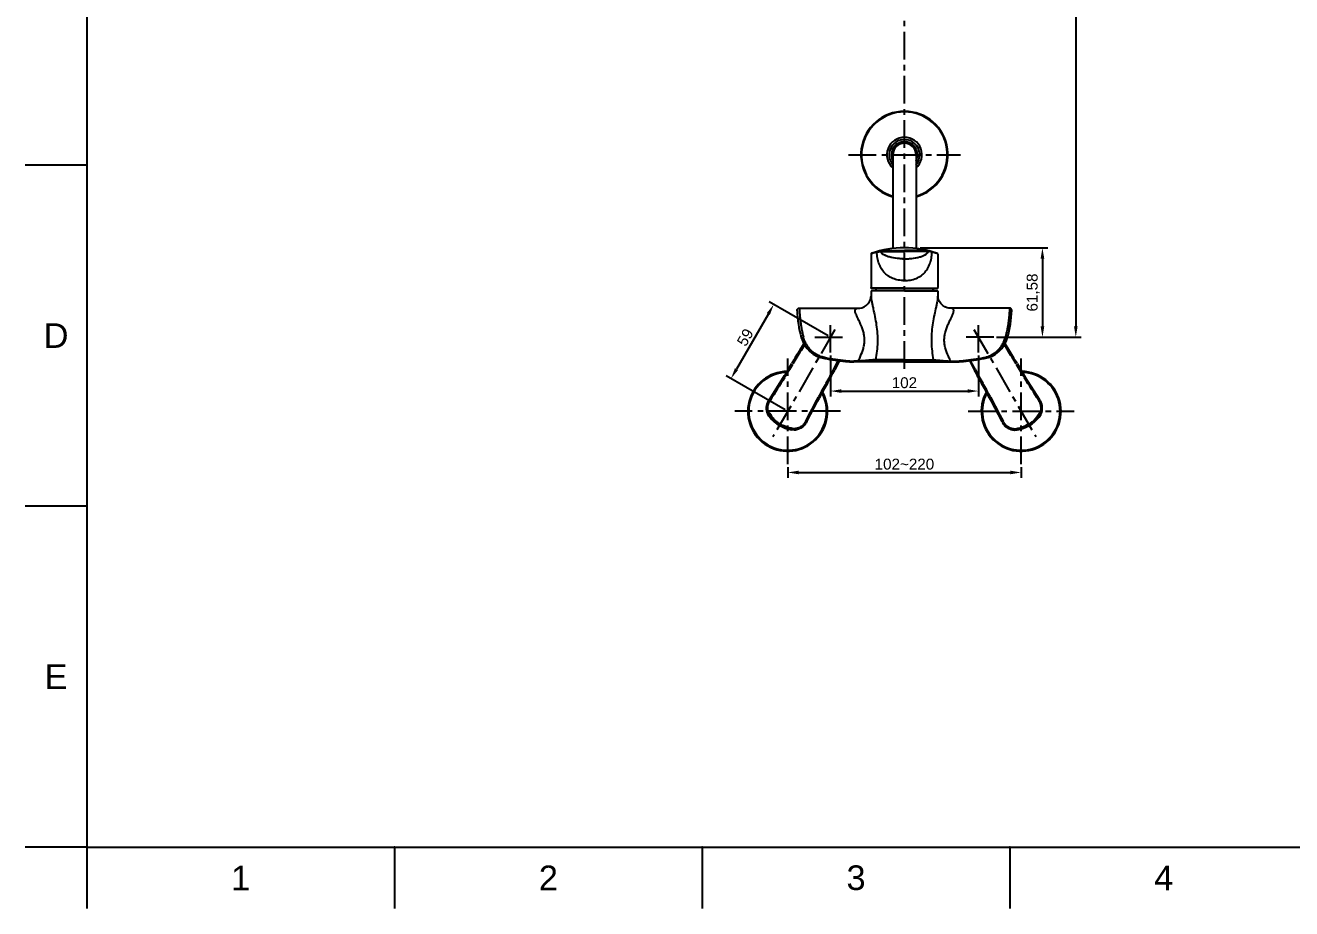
# Model space of a CAD drawing. Header units: millimetres. Extents: x 601 to 1195, y -13 to 407.
# Drawn here: x 601.1 to 892.1, y -13.3 to 189.7 of the extents above; entities that cross this region are included whole.
import ezdxf

# ---------------------------------------------------------------- set-up
doc = ezdxf.new("R2010")
doc.units = ezdxf.units.MM
doc.header["$LTSCALE"] = 0.1
doc.linetypes.add('CENTERX2', pattern=[101.6, 63.5, -12.7, 12.7, -12.7])
doc.layers.add('CENTER', color=1, linetype='CENTERX2')
doc.layers.add('DIM', color=3, linetype='Continuous')
doc.styles.get("Standard").update_dxf_attribs({"font": 'arial.ttf'})
doc.dimstyles.new('ISO-25', dxfattribs={"dimtxt": 2.5, "dimasz": 2.5, "dimexe": 1.25, "dimexo": 0.625, "dimtad": 1, "dimlfac": 3, "dimtxsty": 'Standard', "dimcen": 2.5, "dimadec": 0, "dimazin": 0, "dimtfac": 1, "dimtmove": 0, "dimatfit": 3, "dimfxl": 0, "dimarcsym": 0})

# ---------------------------------------------------------------- blocks, each defined once
blk = doc.blocks.new('*D12')
at = {"layer": 'Defpoints', "color": 0}
for p in [(786.1, 118.01), (763.25, 108.5), (776.27, 100.99)]:
    blk.add_point(p, dxfattribs=at)
at = {"layer": 'DIM', "color": 0, "lineweight": -2}
for p, q in [((785.56, 118.33), (772, 126.16)), ((771.83, 123.37), (764.5, 110.67)), ((775.73, 101.3), (762.17, 109.13))]:
    blk.add_line(p, q, dxfattribs=at)
at = {"layer": 'DIM', "color": 0}
for points in [[(771.47, 123.57), (772.19, 123.16), (773.08, 125.53)], [(764.14, 110.88), (764.86, 110.46), (763.25, 108.5)]]:
    blk.add_solid(points, dxfattribs=at)
at = {"layer": 'DIM', "color": 0, "insert": (766.52, 117.97), "char_height": 2.5, "attachment_point": 5, "rotation": 59.9993}
blk.add_mtext('59', dxfattribs=at)
blk = doc.blocks.new('*D13')
at = {"layer": 'Defpoints', "color": 0}
for p in [(786.1, 114.46), (820.1, 114.46), (820.1, 105.64)]:
    blk.add_point(p, dxfattribs=at)
at = {"layer": 'DIM', "color": 0, "lineweight": -2}
for p, q in [((786.1, 113.84), (786.1, 104.39)), ((820.1, 113.84), (820.1, 104.39)), ((788.6, 105.64), (817.6, 105.64))]:
    blk.add_line(p, q, dxfattribs=at)
at = {"layer": 'DIM', "color": 0}
for points in [[(788.6, 106.05), (788.6, 105.22), (786.1, 105.64)], [(817.6, 106.05), (817.6, 105.22), (820.1, 105.64)]]:
    blk.add_solid(points, dxfattribs=at)
at = {"layer": 'DIM', "color": 0, "insert": (803.1, 107.54), "char_height": 2.5, "attachment_point": 5}
blk.add_mtext('102', dxfattribs=at)
blk = doc.blocks.new('*D14')
at = {"layer": 'Defpoints', "color": 0}
for p in [(776.27, 88.82), (829.94, 88.82), (829.94, 86.94)]:
    blk.add_point(p, dxfattribs=at)
at = {"layer": 'DIM', "color": 0, "lineweight": -2}
for p, q in [((776.27, 88.19), (776.27, 85.69)), ((829.94, 88.19), (829.94, 85.69)), ((778.77, 86.94), (827.44, 86.94))]:
    blk.add_line(p, q, dxfattribs=at)
at = {"layer": 'DIM', "color": 0}
for points in [[(778.77, 87.35), (778.77, 86.52), (776.27, 86.94)], [(827.44, 87.35), (827.44, 86.52), (829.94, 86.94)]]:
    blk.add_solid(points, dxfattribs=at)
at = {"layer": 'DIM', "color": 0, "insert": (803.1, 88.84), "char_height": 2.5, "attachment_point": 5}
blk.add_mtext('102~220', dxfattribs=at)
blk = doc.blocks.new('*D11')
at = {"layer": 'Defpoints', "color": 0}
for p in [(806.1, 138.54), (823.66, 118.01), (834.82, 118.01)]:
    blk.add_point(p, dxfattribs=at)
at = {"layer": 'DIM', "color": 0, "lineweight": -2}
for p, q in [((806.73, 138.54), (836.07, 138.54)), ((834.82, 136.04), (834.82, 120.51)), ((824.28, 118.01), (836.07, 118.01))]:
    blk.add_line(p, q, dxfattribs=at)
at = {"layer": 'DIM', "color": 0}
for points in [[(834.4, 136.04), (835.24, 136.04), (834.82, 138.54)], [(834.4, 120.51), (835.24, 120.51), (834.82, 118.01)]]:
    blk.add_solid(points, dxfattribs=at)
at = {"layer": 'DIM', "color": 0, "insert": (832.69, 128.28), "char_height": 2.5, "attachment_point": 5, "rotation": 90}
blk.add_mtext('61,58', dxfattribs=at)
blk = doc.blocks.new('*D15')
at = {"layer": 'Defpoints', "color": 0}
for p in [(816.94, 303.23), (834.82, 118.01), (842.49, 118.01)]:
    blk.add_point(p, dxfattribs=at)
at = {"layer": 'DIM', "color": 0, "lineweight": -2}
for p, q in [((817.56, 303.23), (843.74, 303.23)), ((842.49, 300.73), (842.49, 120.51)), ((835.44, 118.01), (843.74, 118.01))]:
    blk.add_line(p, q, dxfattribs=at)
at = {"layer": 'DIM', "color": 0}
for points in [[(842.08, 300.73), (842.91, 300.73), (842.49, 303.23)], [(842.08, 120.51), (842.91, 120.51), (842.49, 118.01)]]:
    blk.add_solid(points, dxfattribs=at)
at = {"layer": 'DIM', "color": 0, "insert": (840.59, 210.62), "char_height": 2.5, "attachment_point": 5, "rotation": 90}
blk.add_mtext('1022', dxfattribs=at)

msp = doc.modelspace()

# ---------------------------------------------------------------- linework, layer by layer
for p, q in [((615.2102, 392.5863), (615.2102, 0.8691)), ((615.2102, 157.556), (601.0688, 157.556)), ((615.2102, 79.2126), (601.0688, 79.2126)), ((615.2102, 0.8691), (601.0688, 0.8691)), ((615.2102, 0.8691), (1180.8668, 0.8691)), ((615.2102, 0.8691), (615.2102, -13.2723)), ((685.9173, 0.8691), (685.9173, -13.2723)), ((756.6244, 0.8691), (756.6244, -13.2723)), ((827.3314, 0.8691), (827.3314, -13.2723))]:
    msp.add_line(p, q)
at = {"color": 7, "linetype": 'Continuous'}
for p, q in [((800.4367, 159.9175), (800.4367, 138.3826)), ((805.77, 159.9175), (805.77, 138.3826)), ((795.4368, 137.1301), (795.6892, 137.2128)), ((795.4368, 137.1301), (795.4368, 129.4181)), ((797.6266, 137.7141), (803.1035, 137.7141)), ((797.7493, 137.92), (803.1035, 137.92)), ((808.4576, 137.92), (803.1035, 137.92)), ((808.5803, 137.7141), (803.1035, 137.7141)), ((810.7701, 137.1301), (810.5177, 137.2128)), ((810.7701, 137.1301), (810.7701, 129.4181)), ((803.1035, 128.6841), (795.4368, 128.6841)), ((795.4368, 128.6841), (795.4368, 127.4575)), ((795.5223, 129.219), (795.4545, 129.3076)), ((795.6485, 129.1841), (795.5223, 129.219)), ((803.1035, 129.2508), (795.5832, 129.2508)), ((803.1035, 129.1841), (795.6486, 129.1841)), ((796.6216, 129.1841), (796.4388, 128.6896)), ((803.1035, 129.2508), (810.6238, 129.2508)), ((803.1035, 129.1841), (810.5584, 129.1841)), ((803.1035, 128.6841), (810.7701, 128.6841)), ((809.5853, 129.1841), (809.7681, 128.6896)), ((810.5584, 129.1841), (810.6846, 129.219)), ((810.6846, 129.219), (810.7524, 129.3076)), ((810.7701, 128.6841), (810.7701, 127.4575)), ((778.4503, 124.1682), (778.4501, 124.1757)), ((778.9501, 124.6841), (792.6321, 124.6841)), ((827.2569, 124.6841), (813.5748, 124.6841)), ((827.7566, 124.1682), (827.7568, 124.1757)), ((779.1324, 115.114), (779.9893, 116.4685)), ((827.0746, 115.114), (826.2176, 116.4685)), ((780.1245, 116.2383), (779.3396, 114.9943)), ((826.0824, 116.2383), (826.8673, 114.9943)), ((783.1199, 112.8497), (783.1033, 112.8211)), ((786.8674, 110.6485), (787.818, 112.4556)), ((788.1742, 112.6247), (787.0746, 110.5286)), ((787.947, 112.6535), (787.9153, 112.6052)), ((792.4788, 112.5216), (791.4416, 112.5216)), ((803.1035, 112.3508), (791.4416, 112.3508)), ((803.1035, 112.8508), (796.4786, 112.8508)), ((803.1035, 112.8508), (809.7283, 112.8508)), ((803.1035, 112.3508), (814.7654, 112.3508)), ((813.7282, 112.5216), (814.7654, 112.5216)), ((818.0328, 112.6247), (819.1323, 110.5286)), ((818.2599, 112.6535), (818.2917, 112.6052)), ((819.3396, 110.6485), (818.3889, 112.4556)), ((823.0871, 112.8497), (823.1036, 112.8211)), ((772.0747, 103.7064), (775.3253, 108.8442)), ((834.1322, 103.7064), (830.8816, 108.8442)), ((771.6794, 103.0097), (771.6798, 103.0107)), ((771.6798, 103.0107), (771.8605, 103.3611)), ((772.0384, 103.1403), (772.25, 103.4847)), ((780.6787, 98.6267), (783.1277, 103.295)), ((783.1277, 103.295), (783.5493, 104.0986)), ((823.0792, 103.295), (822.6576, 104.0986)), ((825.5282, 98.6267), (823.0792, 103.295)), ((834.1685, 103.1403), (833.9569, 103.4847)), ((834.5271, 103.0107), (834.3464, 103.3611)), ((834.5275, 103.0097), (834.5271, 103.0107)), ((771.6214, 100.5308), (771.6208, 100.5341)), ((771.6215, 100.5306), (771.6214, 100.5308)), ((771.7207, 100.2911), (771.7205, 100.2915)), ((772.1406, 99.6271), (772.1411, 99.6264)), ((834.0663, 99.6271), (834.0658, 99.6264)), ((834.4862, 100.2911), (834.4864, 100.2915)), ((834.5855, 100.5308), (834.5861, 100.5341)), ((834.5855, 100.5306), (834.5855, 100.5308)), ((775.2125, 97.3227), (774.3941, 97.7386)), ((774.3951, 97.738), (774.567, 98.0358)), ((775.3724, 97.2632), (775.2125, 97.3227)), ((777.1574, 96.7302), (777.1583, 96.7301)), ((777.9437, 96.6985), (777.9434, 96.6984)), ((778.2033, 96.7328), (778.2031, 96.7327)), ((778.2057, 96.7338), (778.2033, 96.7328)), ((780.252, 98.3981), (780.4444, 98.7536)), ((780.3188, 98.0225), (780.318, 98.0215)), ((780.5321, 98.3545), (780.3188, 98.0225)), ((825.6748, 98.3545), (825.8882, 98.0225)), ((825.955, 98.3981), (825.7625, 98.7536)), ((825.8882, 98.0225), (825.8889, 98.0215)), ((828.0012, 96.7338), (828.0037, 96.7328)), ((828.0037, 96.7328), (828.0038, 96.7327)), ((828.2632, 96.6985), (828.2636, 96.6984)), ((829.0495, 96.7302), (829.0486, 96.7301)), ((830.8345, 97.2632), (830.9944, 97.3227)), ((830.9944, 97.3227), (831.8129, 97.7386)), ((831.8118, 97.738), (831.6399, 98.0358))]:
    msp.add_line(p, q, dxfattribs=at)
for points in [[(792.6321, 124.6841), (792.8883, 124.7004), (793.317, 124.7907), (793.8162, 124.9921), (794.307, 125.308), (794.737, 125.7204), (795.07, 126.1918), (795.2917, 126.6757), (795.4035, 127.1016), (795.4357, 127.4), (795.4368, 127.4597)], [(813.5748, 124.6841), (813.3186, 124.7004), (812.8899, 124.7907), (812.3907, 124.9921), (811.8999, 125.308), (811.4699, 125.7204), (811.1369, 126.1918), (810.9152, 126.6757), (810.8034, 127.1016), (810.7712, 127.4), (810.7701, 127.4597)], [(778.4533, 124.071), (778.4508, 124.1482), (778.4504, 124.1673)], [(827.7537, 124.071), (827.7561, 124.1482), (827.7566, 124.1673)], [(771.4517, 101.2247), (771.419, 101.8012), (771.478, 102.3514), (771.6136, 102.8426), (771.6794, 103.0097)], [(771.8604, 103.3609), (771.9309, 103.476), (772.0229, 103.6241), (772.0747, 103.7064)], [(834.3465, 103.3609), (834.276, 103.476), (834.184, 103.6241), (834.1322, 103.7064)], [(834.7553, 101.2247), (834.788, 101.8012), (834.7289, 102.3514), (834.5934, 102.8426), (834.5275, 103.0097)], [(771.6214, 100.5308), (771.5546, 100.7332), (771.4898, 100.9942), (771.4516, 101.2247)], [(771.7205, 100.2915), (771.6815, 100.3792), (771.6215, 100.5306)], [(772.1406, 99.6271), (771.9652, 99.8587), (771.767, 100.1954), (771.7207, 100.2911)], [(834.0663, 99.6271), (834.2417, 99.8587), (834.4399, 100.1954), (834.4862, 100.2911)], [(834.4864, 100.2915), (834.5254, 100.3792), (834.5855, 100.5306)], [(834.5855, 100.5308), (834.6524, 100.7332), (834.7172, 100.9942), (834.7553, 101.2247)], [(777.9434, 96.6984), (777.8369, 96.6907), (777.4464, 96.694), (777.1583, 96.7301)], [(778.2031, 96.7327), (778.0404, 96.7087), (777.9437, 96.6985)], [(778.8862, 96.9322), (778.6759, 96.8528), (778.4104, 96.7759), (778.2033, 96.7327)], [(780.318, 98.0215), (780.2068, 97.8816), (779.8401, 97.5107), (779.3759, 97.1764), (778.8862, 96.9321)], [(780.6787, 98.6267), (780.5965, 98.473), (780.532, 98.3543)], [(825.5282, 98.6267), (825.6104, 98.473), (825.6749, 98.3543)], [(825.8889, 98.0215), (826.0001, 97.8816), (826.3668, 97.5107), (826.831, 97.1764), (827.3207, 96.9321)], [(827.3207, 96.9322), (827.531, 96.8528), (827.7965, 96.7759), (828.0037, 96.7327)], [(828.0038, 96.7327), (828.1666, 96.7087), (828.2632, 96.6985)], [(828.2636, 96.6984), (828.37, 96.6907), (828.7605, 96.694), (829.0486, 96.7301)]]:
    msp.add_lwpolyline(points, dxfattribs=at)
for centre, radius, start, end in [((803.1033, 159.9175), 10, 285.503234, 254.496766), ((803.1033, 159.9175), 9.8483, 285.747866, 254.252135), ((803.1033, 159.9175), 4.0333, 311.490116, 228.509883), ((803.1033, 159.9175), 3.5184, 319.345778, 220.654224), ((803.1033, 159.9175), 3, 333.211987, 206.78802), ((803.1033, 159.9175), 2.6667, 0, 180), ((795.6035, 137.1301), 0.1667, 108.836008, 180), ((803.1033, 115.1443), 23.3965, 71.163992, 108.835982), ((803.0779, 114.2319), 24.1395, 105.18463, 107.823407), ((802.4702, 117.1196), 21.1941, 105.222346, 105.643789), ((803.7368, 117.1196), 21.1941, 74.356211, 74.777654), ((803.129, 114.2319), 24.1395, 72.176593, 74.81537), ((810.6035, 137.1301), 0.1667, 0, 71.163992), ((803.1036, 152.0782), 16.0601, 268.393327, 268.600455), ((803.1037, 152.0772), 16.0591, 268.600162, 269.992079), ((803.104, 152.0911), 16.073, 268.642188, 268.943758), ((803.1038, 152.0782), 16.0601, 268.943592, 269.752655), ((803.1035, 152.0263), 16.0082, 269.752985, 270.007104), ((803.1034, 152.0263), 16.0082, 269.992896, 270.247015), ((803.1032, 152.0772), 16.0591, 270.007921, 271.399838), ((803.1032, 152.0782), 16.0601, 270.247345, 271.056408), ((803.103, 152.0911), 16.073, 271.056242, 271.357812), ((803.1033, 152.0782), 16.0601, 271.399545, 271.606673), ((805.1035, 125.0175), 26.6667, 181.82504, 195.45657), ((801.1035, 125.0175), 26.6667, 344.54343, 358.17496), ((785.8268, 119.6873), 6.6667, 195.456564, 261.152903), ((820.3801, 119.6873), 6.6667, 278.847097, 344.543436), ((863.356, 61.8277), 99.6647, 147.679421, 149.787969), ((868.3404, 58.8771), 105.215, 147.767596, 149.764702), ((737.8665, 58.8771), 105.215, 30.235298, 32.232404), ((742.851, 61.8277), 99.6647, 30.212031, 32.320579), ((688.6685, 163.608), 102.5108, 327.708695, 329.758693), ((685.7657, 165.2412), 106.0831, 327.801068, 329.780718), ((803.1035, 230.6841), 119, 261.152903, 263.456359), ((803.1655, 222.7708), 110.9686, 260.51465, 262.977826), ((693.7672, 159.667), 105.2158, 330.2353, 332.232612), ((805.9872, 100.7657), 21.6049, 146.8566, 147.24323), ((800.3893, 104.3954), 14.9332, 146.648823, 146.774309), ((791.4416, 129.0175), 16.6667, 263.456359, 270), ((791.4418, 127.5915), 15.0699, 262.97693, 269.999119), ((814.7651, 127.5915), 15.0699, 270.000881, 277.02307), ((814.7654, 129.0175), 16.6667, 270, 276.543641), ((803.0414, 222.7708), 110.9686, 277.022174, 279.48535), ((803.1035, 230.6841), 119, 276.543641, 278.847097), ((805.8177, 104.3954), 14.9332, 33.225691, 33.351177), ((800.2197, 100.7657), 21.6049, 32.75677, 33.1434), ((912.4397, 159.667), 105.2158, 207.767388, 209.7647), ((920.4412, 165.2412), 106.0831, 210.219282, 212.198932), ((917.5384, 163.608), 102.5108, 210.241307, 212.291305), ((776.2701, 100.9856), 9.1667, 90.855142, 29.144897), ((776.2701, 100.9856), 8.9464, 91.747467, 28.252598), ((2277.9262, -838.2497), 1775.9291, 147.776623, 147.9758276), ((698.8155, 156.8252), 99.6647, 330.212032, 332.320578), ((907.3915, 156.8252), 99.6647, 207.679422, 209.787968), ((829.9368, 100.9856), 9.1667, 150.855103, 89.144858), ((829.9368, 100.9856), 8.9464, 151.747402, 88.252533), ((-671.7192, -838.2497), 1775.9291, 32.0241724, 32.223377), ((877.1711, 54.7333), 106.0853, 150.219278, 152.194075), ((874.3035, 56.4316), 102.5108, 150.241307, 152.291305), ((731.9035, 56.4316), 102.5108, 27.708695, 29.758693), ((729.0358, 54.7333), 106.0853, 27.805925, 29.780722), ((-742.2624, 907.5897), 1724.196, 332.0235164, 332.2289941), ((2348.4693, 907.5897), 1724.196, 207.7710059, 207.9764836), ((774.4753, 101.5651), 3.035, 199.858708, 204.812752), ((774.7422, 101.7447), 3.0613, 188.759511, 194.24098), ((778.6451, 105.0993), 8.5, 220.079287, 259.920266), ((827.5618, 105.0993), 8.5, 280.079734, 319.920713), ((831.4647, 101.7447), 3.0613, 345.75902, 351.240489), ((831.7316, 101.5651), 3.035, 335.187248, 340.141292), ((777.6693, 99.7216), 3.0355, 275.187511, 280.178357), ((828.5376, 99.7216), 3.0355, 259.821643, 264.812489)]:
    msp.add_arc(centre, radius, start, end, dxfattribs=at)
at = {"color": 7, "linetype": 'Continuous', "extrusion": (0, 0, -1)}
msp.add_ellipse((803.1035, 137.8852), major_axis=(-5.5, 0), ratio=0.33947594, start_param=4.71238806, end_param=6.19143831, dxfattribs=at)
at = {"color": 7, "linetype": 'Continuous'}
msp.add_ellipse((803.1035, 137.8852), major_axis=(5.5, 0), ratio=0.33947594, start_param=4.71238806, end_param=6.19143831, dxfattribs=at)
for points, knots in [([(803.4602, 131.0264), (802.9954, 131.005), (802.0705, 131.0448), (800.7418, 131.3508), (799.5437, 131.9071), (798.5439, 132.7117), (797.7762, 133.7227), (797.2256, 134.887), (796.8739, 136.17), (796.7727, 137.0693), (796.755, 137.5286)], [0, 0, 0, 0, 0.13238616, 0.26172797, 0.38562837, 0.50494718, 0.62310786, 0.74369276, 0.86921754, 1, 1, 1, 1]), ([(796.9053, 137.5701), (797.0148, 137.5999), (797.1669, 137.64), (797.3536, 137.6864), (797.4549, 137.7104), (797.5314, 137.7268), (797.5806, 137.7355), (797.6161, 137.7352), (797.6249, 137.7202), (797.6266, 137.7141)], [0, 0, 0, 0, 0.45387611, 0.62902588, 0.76839891, 0.87147653, 0.93861948, 0.97465252, 1, 1, 1, 1]), ([(803.0345, 136.0182), (802.3377, 136.0212), (800.9244, 136.1197), (799.1131, 136.5306), (797.9851, 137.1037), (797.6776, 137.5277), (797.6268, 137.7142)], [0, 0, 0, 0, 0.25922037, 0.52699712, 0.79477387, 1, 1, 1, 1]), ([(802.7231, 136.0226), (802.1315, 136.0366), (800.8363, 136.1397), (799.1131, 136.5306), (797.9858, 137.1033), (797.6782, 137.5269), (797.6271, 137.713)], [0, 0, 0, 0, 0.229545, 0.50821285, 0.7868807, 1, 1, 1, 1]), ([(802.7467, 131.0264), (803.2115, 131.005), (804.1364, 131.0448), (805.4651, 131.3508), (806.6632, 131.9071), (807.663, 132.7117), (808.4307, 133.7227), (808.9813, 134.887), (809.333, 136.17), (809.4342, 137.0693), (809.4519, 137.5286)], [0, 0, 0, 0, 0.13238616, 0.26172797, 0.38562837, 0.50494718, 0.62310786, 0.74369276, 0.86921754, 1, 1, 1, 1]), ([(803.1725, 136.0182), (803.8693, 136.0212), (805.2825, 136.1197), (807.0938, 136.5306), (808.2218, 137.1037), (808.5293, 137.5277), (808.5802, 137.7142)], [0, 0, 0, 0, 0.25922037, 0.52699712, 0.79477387, 1, 1, 1, 1]), ([(803.4838, 136.0226), (804.0754, 136.0366), (805.3706, 136.1397), (807.0938, 136.5306), (808.2212, 137.1033), (808.5288, 137.5269), (808.5798, 137.713)], [0, 0, 0, 0, 0.229545, 0.50821285, 0.7868807, 1, 1, 1, 1]), ([(809.3016, 137.5701), (809.1921, 137.5999), (809.04, 137.64), (808.8534, 137.6864), (808.7521, 137.7104), (808.6755, 137.7268), (808.6264, 137.7355), (808.5908, 137.7352), (808.582, 137.7202), (808.5803, 137.7141)], [0, 0, 0, 0, 0.45387611, 0.62902588, 0.76839891, 0.87147653, 0.93861948, 0.97465252, 1, 1, 1, 1]), ([(795.4484, 129.3366), (795.4464, 129.3424), (795.4389, 129.3691), (795.4368, 129.397), (795.4368, 129.4184)], [0, 0, 0, 0, 0.22476936, 1, 1, 1, 1]), ([(795.5124, 129.2638), (795.4904, 129.2734), (795.464, 129.2979), (795.4512, 129.3282), (795.4484, 129.3366)], [0, 0, 0, 0, 0.73117206, 1, 1, 1, 1]), ([(795.5832, 129.2508), (795.5765, 129.2508), (795.5525, 129.2517), (795.5283, 129.2567), (795.5124, 129.2638)], [0, 0, 0, 0, 0.27521718, 1, 1, 1, 1]), ([(795.5832, 129.2508), (795.5832, 129.2338), (795.5968, 129.1987), (795.6318, 129.1841), (795.6486, 129.1841)], [0, 0, 0, 0, 0.50340832, 1, 1, 1, 1]), ([(810.6238, 129.2508), (810.6238, 129.2338), (810.6101, 129.1987), (810.5751, 129.1841), (810.5584, 129.1841)], [0, 0, 0, 0, 0.50340832, 1, 1, 1, 1]), ([(810.6238, 129.2508), (810.6304, 129.2508), (810.6544, 129.2517), (810.6786, 129.2567), (810.6946, 129.2638)], [0, 0, 0, 0, 0.27521718, 1, 1, 1, 1]), ([(810.6946, 129.2638), (810.7166, 129.2734), (810.7429, 129.2979), (810.7557, 129.3282), (810.7586, 129.3366)], [0, 0, 0, 0, 0.73117206, 1, 1, 1, 1]), ([(810.7586, 129.3366), (810.7606, 129.3424), (810.768, 129.3691), (810.7701, 129.397), (810.7701, 129.4184)], [0, 0, 0, 0, 0.22476936, 1, 1, 1, 1]), ([(795.4368, 127.46), (795.437, 127.2589), (795.4768, 126.8209), (795.5927, 126.1274), (795.7518, 125.3556), (795.9972, 124.2198), (796.3341, 122.7121), (796.6686, 120.8147), (796.8855, 118.8354), (796.9266, 116.8194), (796.7911, 114.816), (796.5893, 113.4999), (796.4786, 112.8508)], [0, 0, 0, 0, 0.04089016, 0.08910039, 0.14291406, 0.2010281, 0.32528771, 0.45688683, 0.59243138, 0.72956937, 0.86617175, 1, 1, 1, 1]), ([(810.7701, 127.46), (810.77, 127.2589), (810.7301, 126.8209), (810.6142, 126.1274), (810.4551, 125.3556), (810.2097, 124.2198), (809.8728, 122.7121), (809.5383, 120.8147), (809.3214, 118.8354), (809.2803, 116.8194), (809.4158, 114.816), (809.6176, 113.4999), (809.7283, 112.8508)], [0, 0, 0, 0, 0.04089016, 0.08910039, 0.14291406, 0.2010281, 0.32528771, 0.45688683, 0.59243138, 0.72956937, 0.86617175, 1, 1, 1, 1]), ([(778.4501, 124.1757), (778.448, 124.305), (778.553, 124.5758), (778.8217, 124.6839), (778.9501, 124.6841)], [0, 0, 0, 0, 0.50188513, 1, 1, 1, 1]), ([(778.9501, 124.6841), (778.9516, 124.5452), (778.9646, 124.2675), (778.9925, 123.7125), (779.0425, 123.0195), (779.1228, 122.1897), (779.2261, 121.3624), (779.358, 120.5391), (779.5577, 119.4457), (779.7435, 118.6325), (779.8832, 118.0946)], [0, 0, 0, 0, 0.06250121, 0.12500317, 0.25000538, 0.37500728, 0.50000888, 0.62501165, 0.75001519, 1, 1, 1, 1]), ([(792.8184, 113.2212), (793.0799, 113.7877), (793.4655, 114.6675), (793.8112, 115.9231), (793.9503, 116.9371), (793.9349, 117.9682), (793.7154, 119.2878), (793.2714, 120.5068), (792.7543, 121.6164), (792.3896, 122.3544), (792.0768, 123.0132), (791.8769, 123.5146), (791.7875, 123.8693), (791.7627, 124.09), (791.7843, 124.2824), (791.8617, 124.4423), (791.9943, 124.5608), (792.1729, 124.6366), (792.39, 124.6768), (792.5475, 124.6841), (792.6313, 124.6841)], [0, 0, 0, 0, 0.14805617, 0.22718333, 0.30831576, 0.39007928, 0.47091445, 0.62472094, 0.6958665, 0.76155166, 0.82000329, 0.86898012, 0.88928155, 0.90665327, 0.92142745, 0.93463254, 0.94784276, 0.96267749, 0.98010963, 1, 1, 1, 1]), ([(813.3886, 113.2212), (813.127, 113.7877), (812.7415, 114.6675), (812.3957, 115.9231), (812.2566, 116.9371), (812.2721, 117.9682), (812.4916, 119.2878), (812.9355, 120.5068), (813.4526, 121.6164), (813.8174, 122.3544), (814.1301, 123.0132), (814.33, 123.5146), (814.4195, 123.8693), (814.4442, 124.09), (814.4226, 124.2824), (814.3452, 124.4423), (814.2126, 124.5608), (814.0341, 124.6366), (813.817, 124.6768), (813.6595, 124.6841), (813.5757, 124.6841)], [0, 0, 0, 0, 0.14805617, 0.22718333, 0.30831576, 0.39007928, 0.47091445, 0.62472094, 0.6958665, 0.76155166, 0.82000329, 0.86898012, 0.88928155, 0.90665327, 0.92142745, 0.93463254, 0.94784276, 0.96267749, 0.98010963, 1, 1, 1, 1]), ([(827.2569, 124.6841), (827.2553, 124.5452), (827.2423, 124.2675), (827.2144, 123.7125), (827.1645, 123.0195), (827.0841, 122.1897), (826.9808, 121.3624), (826.8489, 120.5391), (826.6492, 119.4457), (826.4634, 118.6325), (826.3238, 118.0946)], [0, 0, 0, 0, 0.06250121, 0.12500317, 0.25000538, 0.37500728, 0.50000888, 0.62501165, 0.75001519, 1, 1, 1, 1]), ([(827.7568, 124.1757), (827.7589, 124.305), (827.6539, 124.5758), (827.3852, 124.6839), (827.2568, 124.6841)], [0, 0, 0, 0, 0.50188513, 1, 1, 1, 1]), ([(784.8784, 113.3194), (784.5768, 113.3724), (783.9826, 113.5151), (783.1428, 113.8718), (782.3729, 114.3486), (781.6779, 114.929), (781.0683, 115.6072), (780.6463, 116.2454), (780.3554, 116.7873), (780.0971, 117.3496), (779.9602, 117.7951), (779.8832, 118.0946)], [0, 0, 0, 0, 0.12573449, 0.24988136, 0.37304421, 0.49631089, 0.62052078, 0.74614182, 0.80946479, 0.87301287, 1, 1, 1, 1]), ([(821.3285, 113.3194), (821.6301, 113.3724), (822.2244, 113.5151), (823.0642, 113.8718), (823.834, 114.3486), (824.529, 114.929), (825.1386, 115.6072), (825.5606, 116.2454), (825.8516, 116.7873), (826.1098, 117.3496), (826.2467, 117.7951), (826.3238, 118.0946)], [0, 0, 0, 0, 0.12573449, 0.24988136, 0.37304421, 0.49631089, 0.62052078, 0.74614182, 0.80946479, 0.87301287, 1, 1, 1, 1]), ([(792.4788, 112.5216), (792.5076, 112.5775), (792.6248, 112.8088), (792.7361, 113.043), (792.8184, 113.2212)], [0, 0, 0, 0, 0.24282206, 1, 1, 1, 1]), ([(796.4786, 112.8508), (796.3638, 112.8344), (796.1142, 112.8082), (795.7141, 112.769), (795.2655, 112.7229), (794.7742, 112.6772), (794.2454, 112.6311), (793.6826, 112.5863), (793.09, 112.5479), (792.685, 112.5314), (792.4788, 112.5215)], [0, 0, 0, 0, 0.08669721, 0.18751781, 0.30042518, 0.4237361, 0.55624308, 0.69712686, 0.84569245, 1, 1, 1, 1]), ([(809.7283, 112.8508), (809.8431, 112.8344), (810.0928, 112.8082), (810.4928, 112.769), (810.9415, 112.7229), (811.4327, 112.6772), (811.9615, 112.6311), (812.5244, 112.5863), (813.117, 112.5479), (813.5219, 112.5314), (813.7282, 112.5215)], [0, 0, 0, 0, 0.08669721, 0.18751781, 0.30042518, 0.4237361, 0.55624308, 0.69712686, 0.84569245, 1, 1, 1, 1]), ([(813.7282, 112.5216), (813.6993, 112.5775), (813.5821, 112.8088), (813.4708, 113.043), (813.3886, 113.2212)], [0, 0, 0, 0, 0.24282206, 1, 1, 1, 1]), ([(771.456, 101.2282), (771.4185, 101.5278), (771.4085, 102.1377), (771.5604, 102.7323), (771.6796, 103.0096)], [0, 0, 0, 0, 0.50018054, 1, 1, 1, 1]), ([(771.7166, 101.2785), (771.6907, 101.4374), (771.6678, 101.7604), (771.7045, 102.2433), (771.822, 102.712), (771.9593, 103.0025), (772.0384, 103.1403)], [0, 0, 0, 0, 0.25110097, 0.50220469, 0.75242807, 1, 1, 1, 1]), ([(783.3355, 104.2196), (783.3633, 104.2001), (783.4036, 104.1735), (783.456, 104.1443), (783.4877, 104.1281), (783.513, 104.1158), (783.5304, 104.1079), (783.54, 104.103), (783.5453, 104.101), (783.5471, 104.0992), (783.5495, 104.099), (783.5493, 104.0986)], [0, 0, 0, 0, 0.41456237, 0.5869817, 0.73221971, 0.84783442, 0.93191868, 0.96159979, 0.98288561, 0.99570828, 1, 1, 1, 1]), ([(822.8715, 104.2196), (822.8436, 104.2001), (822.8034, 104.1735), (822.7509, 104.1443), (822.7192, 104.1281), (822.6939, 104.1158), (822.6766, 104.1079), (822.6669, 104.103), (822.6616, 104.101), (822.6598, 104.0992), (822.6575, 104.099), (822.6576, 104.0986)], [0, 0, 0, 0, 0.41456237, 0.5869817, 0.73221971, 0.84783442, 0.93191868, 0.96159979, 0.98288561, 0.99570828, 1, 1, 1, 1]), ([(834.4903, 101.2785), (834.5163, 101.4374), (834.5392, 101.7604), (834.5024, 102.2433), (834.385, 102.712), (834.2476, 103.0025), (834.1685, 103.1403)], [0, 0, 0, 0, 0.25110097, 0.50220469, 0.75242807, 1, 1, 1, 1]), ([(834.7509, 101.2282), (834.7884, 101.5278), (834.7985, 102.1377), (834.6465, 102.7323), (834.5274, 103.0096)], [0, 0, 0, 0, 0.50018054, 1, 1, 1, 1]), ([(773.3162, 98.9145), (773.0444, 99.238), (772.5431, 99.941), (772.0484, 100.6474), (771.775, 100.9916)], [0, 0, 0, 0, 0.4901295, 1, 1, 1, 1]), ([(772.3351, 99.8949), (772.286, 99.953), (772.0999, 100.193), (771.9569, 100.4655), (771.8752, 100.6776)], [0, 0, 0, 0, 0.25086588, 1, 1, 1, 1]), ([(773.3151, 98.9156), (773.2264, 98.9905), (772.8796, 99.2961), (772.5593, 99.6314), (772.3353, 99.8951)], [0, 0, 0, 0, 0.25124122, 1, 1, 1, 1]), ([(832.8907, 98.9145), (833.1626, 99.238), (833.6638, 99.941), (834.1586, 100.6474), (834.432, 100.9916)], [0, 0, 0, 0, 0.4901295, 1, 1, 1, 1]), ([(832.8918, 98.9156), (832.9805, 98.9905), (833.3273, 99.2961), (833.6476, 99.6314), (833.8716, 99.8951)], [0, 0, 0, 0, 0.25124122, 1, 1, 1, 1]), ([(833.8718, 99.8949), (833.921, 99.953), (834.1071, 100.193), (834.25, 100.4655), (834.3317, 100.6776)], [0, 0, 0, 0, 0.25086588, 1, 1, 1, 1]), ([(774.5671, 98.0358), (774.5117, 98.06), (774.4076, 98.1227), (774.2053, 98.2547), (774.0535, 98.3542), (773.956, 98.4257)], [0, 0, 0, 0, 0.25000615, 0.50025321, 1, 1, 1, 1]), ([(777.2931, 97.0328), (776.9527, 97.0949), (776.5022, 97.2046), (776.0642, 97.3521), (775.9549, 97.3915)], [0, 0, 0, 0, 0.74875875, 1, 1, 1, 1]), ([(778.2009, 97.0256), (778.1254, 97.0137), (777.824, 96.9782), (777.5165, 96.9922), (777.293, 97.0325)], [0, 0, 0, 0, 0.25177615, 1, 1, 1, 1]), ([(780.252, 98.3981), (780.0973, 98.1205), (779.6647, 97.6257), (779.0989, 97.307), (778.8003, 97.1883)], [0, 0, 0, 0, 0.49730245, 1, 1, 1, 1]), ([(778.887, 96.9377), (778.8872, 96.9364), (778.8873, 96.9346), (778.8868, 96.9324), (778.8862, 96.9322)], [0, 0, 0, 0, 0.6746242, 1, 1, 1, 1]), ([(780.3179, 98.0216), (780.1373, 97.7799), (779.6984, 97.3511), (779.1652, 97.055), (778.887, 96.9377)], [0, 0, 0, 0, 0.49982171, 1, 1, 1, 1]), ([(825.8891, 98.0216), (826.0696, 97.7799), (826.5086, 97.3511), (827.0417, 97.055), (827.3199, 96.9377)], [0, 0, 0, 0, 0.49982171, 1, 1, 1, 1]), ([(825.955, 98.3981), (826.1097, 98.1205), (826.5423, 97.6257), (827.1081, 97.307), (827.4066, 97.1883)], [0, 0, 0, 0, 0.49730245, 1, 1, 1, 1]), ([(827.3199, 96.9377), (827.3198, 96.9364), (827.3196, 96.9346), (827.3202, 96.9324), (827.3207, 96.9322)], [0, 0, 0, 0, 0.6746242, 1, 1, 1, 1]), ([(828.0061, 97.0256), (828.0815, 97.0137), (828.3829, 96.9782), (828.6905, 96.9922), (828.9139, 97.0325)], [0, 0, 0, 0, 0.25177615, 1, 1, 1, 1]), ([(828.9138, 97.0328), (829.2542, 97.0949), (829.7048, 97.2046), (830.1428, 97.3521), (830.252, 97.3915)], [0, 0, 0, 0, 0.74875875, 1, 1, 1, 1]), ([(831.6399, 98.0358), (831.6953, 98.06), (831.7994, 98.1227), (832.0016, 98.2547), (832.1535, 98.3542), (832.2509, 98.4257)], [0, 0, 0, 0, 0.25000615, 0.50025321, 1, 1, 1, 1])]:
    msp.add_open_spline(points, degree=3, knots=knots, dxfattribs=at)
for points in [[(778.4564, 123.9956), (778.4564, 123.9889), (778.4564, 123.9823), (778.457, 123.9757)], [(827.7505, 123.9956), (827.7505, 123.9889), (827.7505, 123.9823), (827.7499, 123.9757)], [(771.6208, 100.5341), (771.5402, 100.7578), (771.486, 100.9923), (771.456, 101.2282)], [(771.8752, 100.6776), (771.8359, 100.78), (771.8021, 100.8847), (771.7751, 100.991)], [(834.3317, 100.6776), (834.371, 100.78), (834.4048, 100.8847), (834.4318, 100.991)], [(834.5861, 100.5341), (834.6668, 100.7578), (834.7209, 100.9923), (834.7509, 101.2282)], [(773.956, 98.4257), (773.7351, 98.5781), (773.5222, 98.7425), (773.3162, 98.9145)], [(774.567, 98.0358), (774.7706, 97.9057), (774.9902, 97.8015), (775.2102, 97.7016)], [(775.9535, 97.3919), (775.7015, 97.4843), (775.4526, 97.5864), (775.2102, 97.7016)], [(778.5223, 97.0955), (778.4167, 97.0658), (778.3092, 97.0427), (778.2009, 97.0255)], [(778.887, 96.9377), (778.6684, 96.846), (778.439, 96.7758), (778.2057, 96.7338)], [(778.8003, 97.1883), (778.7096, 97.1526), (778.6171, 97.1208), (778.5229, 97.0957)], [(827.3199, 96.9377), (827.5385, 96.846), (827.7679, 96.7758), (828.0012, 96.7338)], [(827.4066, 97.1883), (827.4973, 97.1526), (827.5898, 97.1208), (827.6841, 97.0957)], [(827.6847, 97.0955), (827.7902, 97.0658), (827.8978, 97.0427), (828.0061, 97.0255)], [(830.2535, 97.3919), (830.5055, 97.4843), (830.7543, 97.5864), (830.9967, 97.7016)], [(831.6399, 98.0358), (831.4363, 97.9057), (831.2167, 97.8015), (830.9967, 97.7016)], [(832.2509, 98.4257), (832.4718, 98.5781), (832.6847, 98.7425), (832.8907, 98.9145)]]:
    msp.add_open_spline(points, degree=3, dxfattribs=at)
for p in [(685.9173, 0.8691), (756.6244, 0.8691), (827.3314, 0.8691)]:
    msp.add_point(p)
at = {"layer": 'CENTER'}
for p, q in [((803.1033, 110.7164), (803.1033, 317.0605)), ((790.2551, 159.9175), (815.9516, 159.9175)), ((787.1311, 119.7971), (772.8949, 95.1401)), ((786.102, 114.4618), (786.102, 121.5678)), ((819.0759, 119.7971), (833.312, 95.1401)), ((820.1049, 114.4618), (820.1049, 121.5678)), ((782.549, 118.0148), (789.655, 118.0148)), ((823.6579, 118.0148), (816.5519, 118.0148)), ((776.2701, 88.819), (776.2701, 113.1523)), ((829.9368, 88.819), (829.9368, 113.1523)), ((788.4368, 100.9856), (764.1035, 100.9856)), ((817.7701, 100.9856), (842.1035, 100.9856))]:
    msp.add_line(p, q, dxfattribs=at)

# ---------------------------------------------------------------- texts
at = {"char_height": 5.6566, "attachment_point": 5}
for s, width, insert in [('D', 10, (608.1395, 118.3843)), ('E', 10, (608.1395, 40.0408)), ('1', 50, (650.5638, -6.2016)), ('2', 50, (721.2708, -6.2016)), ('3', 50, (791.9779, -6.2016)), ('4', 50, (862.685, -6.2016))]:
    msp.add_mtext_dynamic_manual_height_columns(s, width=width, gutter_width=12.5, heights=[0], dxfattribs=dict(at, insert=insert))

# ---------------------------------------------------------------- dimensions: what is measured, and where the dimension line sits
at = {"layer": 'DIM'}
dim = msp.add_linear_dim(base=(842.4923, 118.0148), p1=(816.9367, 303.2271), p2=(834.8193, 118.0148), angle=90, text='1022', dimstyle='ISO-25', dxfattribs=at)
dim.commit()
dim.dimension.update_dxf_attribs({"geometry": '*D15', "text_midpoint": (840.5908, 210.621)})
dim = msp.add_linear_dim(base=(834.8193, 118.0148), p1=(806.1035, 138.5408), p2=(823.6579, 118.0148), angle=90, dimstyle='ISO-25', dxfattribs=at)
dim.commit()
dim.dimension.update_dxf_attribs({"geometry": '*D11', "text_midpoint": (832.6919, 128.2778)})
dim = msp.add_aligned_dim(p1=(786.102, 118.0148), p2=(776.2699, 100.9856), distance=-15.0335, text='59', dimstyle='ISO-25', dxfattribs=at)
dim.commit()
dim.dimension.update_dxf_attribs({"geometry": '*D12', "text_midpoint": (766.52, 117.9678)})
for base, p1, p2, text, picture, middle in [((820.1049, 105.6357), (786.102, 114.4618), (820.1049, 114.4618), '102', '*D13', (803.1035, 107.5372)), ((829.9368, 86.9354), (776.2701, 88.819), (829.9368, 88.819), '102~220', '*D14', (803.1035, 88.8368))]:
    dim = msp.add_linear_dim(base=base, p1=p1, p2=p2, text=text, dimstyle='ISO-25', dxfattribs=at)
    dim.commit()
    dim.dimension.update_dxf_attribs({"geometry": picture, "text_midpoint": middle})

doc.saveas('drawing.dxf')
